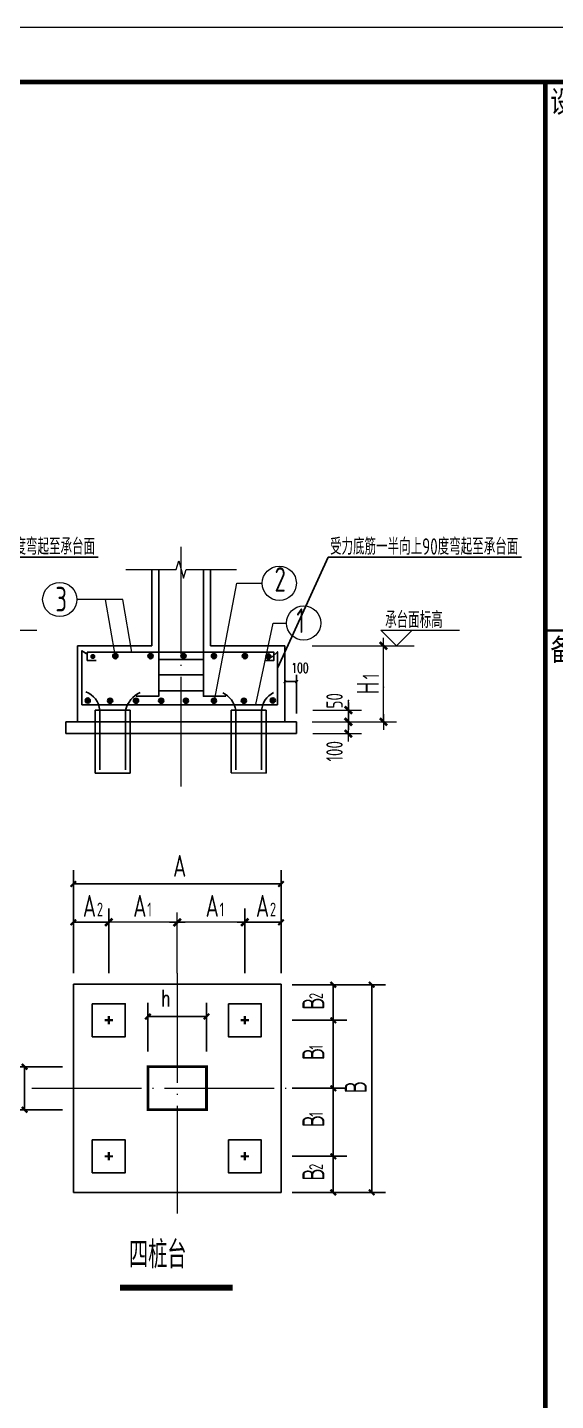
# Model space of a CAD drawing. Extents: x 3968514 to 5230306, y -516551 to -228246.
# Drawn here: x 4457377 to 4467013, y -325199 to -300153 of the extents above; entities that cross this region are included whole.
import ezdxf

# ---------------------------------------------------------------- set-up
doc = ezdxf.new("R2010")
doc.units = 0
doc.header["$LTSCALE"] = 1000
doc.header["$MEASUREMENT"] = 0
doc.linetypes.add('DOTE', pattern=[2.42, 2, -0.2, 0.02, -0.2])
for name, color, linetype in [('3-承台', 7, 'Continuous'), ('COLU', 7, 'Continuous'), ('DIM', 3, 'Continuous'), ('PUB_TEXT', 7, 'Continuous'), ('REIN', 2, 'Continuous'), ('定位标记', 3, 'Continuous')]:
    doc.layers.add(name, color=color, linetype=linetype)
for name, color, linetype, lineweight in [('DOTE', 1, 'DOTE', 9), ('FRAME', 3, 'Continuous', 18), ('PUB_DIM', 3, 'Continuous', 15)]:
    doc.layers.add(name, color=color, linetype=linetype, lineweight=lineweight)
doc.styles.add('DIM_FONT', font='SIMPLEX', dxfattribs={"width": 0.7, "bigfont": 'GBCBIG'})
doc.styles.add('FRAME', font='simhei.ttf', dxfattribs={"width": 0.7})
doc.styles.add('TSSD_REIN', font='Tssdeng.shx', dxfattribs={"width": 0.7, "bigfont": 'hztxt.shx'})
doc.dimstyles.new('_TCH_ARCH&&50', dxfattribs={"dimscale": 0.5, "dimtxt": 350, "dimasz": 100, "dimexe": 250, "dimexo": 300, "dimgap": 100, "dimtad": 1, "dimdec": 0, "dimzin": 0, "dimdsep": 46, "dimtxsty": 'DIM_FONT', "dimblk": 'ARCHTICK', "dimcen": 0.09, "dimclrt": 7, "dimazin": 2, "dimtfac": 1, "dimtdec": 0, "dimtix": 1, "dimtmove": 2, "dimatfit": 3, "dimfxl": 1, "dimtolj": 1, "dimtzin": 0, "dimarcsym": 0})
doc.dimstyles.new('DIMN', dxfattribs={"dimtxt": 300, "dimasz": 100, "dimexe": 250, "dimexo": 300, "dimgap": 150, "dimtad": 1, "dimdec": 0, "dimzin": 0, "dimdsep": 46, "dimtxsty": 'DIM_FONT', "dimblk": 'ARCHTICK', "dimcen": 0.09, "dimclrt": 7, "dimazin": 2, "dimtfac": 1, "dimtdec": 0, "dimtix": 1, "dimtmove": 2, "dimatfit": 3, "dimfxl": 1, "dimtolj": 1, "dimtzin": 0, "dimarcsym": 0})

# ---------------------------------------------------------------- blocks, each defined once
blk = doc.blocks.new('A$C0B803521')
at = {"layer": 'FRAME', "lineweight": 18}
blk.add_line((-15943, 93652), (-100043, 93652), dxfattribs=at)
at = {"layer": 'FRAME', "lineweight": 140}
blk.add_line((-16943, 92652), (-97543, 92652), dxfattribs=at)
at = {"layer": 'FRAME', "lineweight": 70}
blk.add_line((-23943, 92652), (-23943, 35252), dxfattribs=at)
at = {"layer": 'FRAME', "lineweight": 35}
blk.add_line((-23943, 82652), (-16943, 82652), dxfattribs=at)
at = {"layer": 'FRAME', "char_height": 400, "attachment_point": 1, "style": 'FRAME'}
for s, insert, width in [('设计单位', (-23843, 92502), 2368.14), ('备  注', (-23843, 82502), 1758.31)]:
    blk.add_mtext(s, dxfattribs=dict(at, insert=insert, width=width))
blk = doc.blocks.new('_ArchTick')
at = {"color": 0, "linetype": 'ByBlock', "const_width": 0.4}
blk.add_lwpolyline([(-0.5, -0.5), (0.5, 0.5)], dxfattribs=at)
blk = doc.blocks.new('*D160')
at = {"layer": 'Defpoints', "color": 0, "transparency": 16777216}
for p in [(4462074, -312086), (4462074, -312820), (4462288, -312820)]:
    blk.add_point(p, dxfattribs=at)
at = {"layer": 'DIM', "color": 0, "lineweight": -2, "transparency": 16777216}
for p, q in [((4462074, -312670), (4462074, -311961)), ((4462288, -312670), (4462288, -311961)), ((4462288, -312086), (4462074, -312086))]:
    blk.add_line(p, q, dxfattribs=at)
at = {"layer": 'DIM', "color": 0, "lineweight": -2, "transparency": 16777216, "xscale": 50, "yscale": 50, "zscale": 50, "rotation": 180}
blk.add_blockref('_ArchTick', (4462074, -312086), dxfattribs=at)
at = {"layer": 'DIM', "color": 0, "lineweight": -2, "transparency": 16777216, "xscale": 50, "yscale": 50, "zscale": 50}
blk.add_blockref('_ArchTick', (4462288, -312086), dxfattribs=at)
at = {"layer": 'DIM', "color": 7, "transparency": 16777216, "insert": (4462349, -311836), "char_height": 175, "attachment_point": 5, "style": 'DIM_FONT'}
blk.add_mtext('\\A1;100', dxfattribs=at)
blk = doc.blocks.new('_DIMX')
blk.add_line((-150, 0), (150, 0))
at = {"const_width": 50}
blk.add_lwpolyline([(-70, -70), (70, 70)], dxfattribs=at)
blk = doc.blocks.new('*D141')
at = {"layer": 'Defpoints', "color": 0, "transparency": 16777216}
for p in [(4461904, -317615), (4462957, -317615), (4461904, -318263)]:
    blk.add_point(p, dxfattribs=at)
at = {"layer": 'PUB_DIM', "color": 0, "lineweight": -2, "transparency": 16777216}
for p, q in [((4462204, -317615), (4463207, -317615)), ((4462957, -318263), (4462957, -317615)), ((4462204, -318263), (4463207, -318263))]:
    blk.add_line(p, q, dxfattribs=at)
at = {"layer": 'PUB_DIM', "color": 0, "lineweight": -2, "transparency": 16777216, "xscale": 100, "yscale": 100, "zscale": 100}
for p, rotation in [((4462957, -317615), 90), ((4462957, -318263), 270)]:
    blk.add_blockref('_ArchTick', p, dxfattribs=dict(at, rotation=rotation))
blk = doc.blocks.new('*D140')
at = {"layer": 'Defpoints', "color": 0, "transparency": 16777216}
for p in [(4461343, -316476), (4461343, -317703), (4462004, -317703)]:
    blk.add_point(p, dxfattribs=at)
at = {"layer": 'PUB_DIM', "color": 0, "lineweight": -2, "transparency": 16777216}
for p, q in [((4461343, -317403), (4461343, -316226)), ((4462004, -317403), (4462004, -316226)), ((4462004, -316476), (4461343, -316476))]:
    blk.add_line(p, q, dxfattribs=at)
at = {"layer": 'PUB_DIM', "color": 0, "lineweight": -2, "transparency": 16777216, "xscale": 100, "yscale": 100, "zscale": 100, "rotation": 180}
blk.add_blockref('_ArchTick', (4461343, -316476), dxfattribs=at)
at = {"layer": 'PUB_DIM', "color": 0, "lineweight": -2, "transparency": 16777216, "xscale": 100, "yscale": 100, "zscale": 100}
blk.add_blockref('_ArchTick', (4462004, -316476), dxfattribs=at)
blk = doc.blocks.new('*D139')
at = {"layer": 'Defpoints', "color": 0, "transparency": 16777216}
for p in [(4461904, -319503), (4462957, -319503), (4461904, -320744)]:
    blk.add_point(p, dxfattribs=at)
at = {"layer": 'PUB_DIM', "color": 0, "lineweight": -2, "transparency": 16777216}
for p, q in [((4462204, -319503), (4463207, -319503)), ((4462957, -320744), (4462957, -319503)), ((4462204, -320744), (4463207, -320744))]:
    blk.add_line(p, q, dxfattribs=at)
at = {"layer": 'PUB_DIM', "color": 0, "lineweight": -2, "transparency": 16777216, "xscale": 100, "yscale": 100, "zscale": 100}
for p, rotation in [((4462957, -319503), 90), ((4462957, -320744), 270)]:
    blk.add_blockref('_ArchTick', p, dxfattribs=dict(at, rotation=rotation))
blk = doc.blocks.new('*D138')
at = {"layer": 'Defpoints', "color": 0, "transparency": 16777216}
for p in [(4459575, -318195), (4459575, -319134), (4460644, -319134)]:
    blk.add_point(p, dxfattribs=at)
at = {"layer": 'PUB_DIM', "color": 0, "lineweight": -2, "transparency": 16777216}
for p, q in [((4459575, -318834), (4459575, -317945)), ((4460644, -318834), (4460644, -317945)), ((4460644, -318195), (4459575, -318195))]:
    blk.add_line(p, q, dxfattribs=at)
at = {"layer": 'PUB_DIM', "color": 0, "lineweight": -2, "transparency": 16777216, "xscale": 100, "yscale": 100, "zscale": 100, "rotation": 180}
blk.add_blockref('_ArchTick', (4459575, -318195), dxfattribs=at)
at = {"layer": 'PUB_DIM', "color": 0, "lineweight": -2, "transparency": 16777216, "xscale": 100, "yscale": 100, "zscale": 100}
blk.add_blockref('_ArchTick', (4460644, -318195), dxfattribs=at)
at = {"layer": 'PUB_DIM', "color": 7, "transparency": 16777216, "insert": (4459901, -317860), "char_height": 300, "attachment_point": 5, "style": 'DIM_FONT'}
blk.add_mtext('\\A1;h', dxfattribs=at)
blk = doc.blocks.new('*D137')
at = {"layer": 'Defpoints', "color": 0, "transparency": 16777216}
for p in [(4461904, -318263), (4462957, -318263), (4461904, -319503)]:
    blk.add_point(p, dxfattribs=at)
at = {"layer": 'PUB_DIM', "color": 0, "lineweight": -2, "transparency": 16777216}
for p, q in [((4462204, -318263), (4463207, -318263)), ((4462957, -319503), (4462957, -318263)), ((4462204, -319503), (4463207, -319503))]:
    blk.add_line(p, q, dxfattribs=at)
at = {"layer": 'PUB_DIM', "color": 0, "lineweight": -2, "transparency": 16777216, "xscale": 100, "yscale": 100, "zscale": 100}
for p, rotation in [((4462957, -318263), 90), ((4462957, -319503), 270)]:
    blk.add_blockref('_ArchTick', p, dxfattribs=dict(at, rotation=rotation))
blk = doc.blocks.new('*D132')
at = {"layer": 'Defpoints', "color": 0, "transparency": 16777216}
for p in [(4458315, -319111), (4457324, -319895), (4458315, -319895)]:
    blk.add_point(p, dxfattribs=at)
at = {"layer": 'PUB_DIM', "color": 0, "lineweight": -2, "transparency": 16777216}
for p, q in [((4458015, -319111), (4457074, -319111)), ((4457324, -319111), (4457324, -319895)), ((4458015, -319895), (4457074, -319895))]:
    blk.add_line(p, q, dxfattribs=at)
at = {"layer": 'PUB_DIM', "color": 0, "lineweight": -2, "transparency": 16777216, "xscale": 100, "yscale": 100, "zscale": 100}
for p, rotation in [((4457324, -319111), 90), ((4457324, -319895), 270)]:
    blk.add_blockref('_ArchTick', p, dxfattribs=dict(at, rotation=rotation))
at = {"layer": 'PUB_DIM', "color": 7, "transparency": 16777216, "insert": (4457024, -319503), "char_height": 300, "attachment_point": 5, "rotation": 90, "style": 'DIM_FONT'}
blk.add_mtext('\\A1;b ', dxfattribs=at)
blk = doc.blocks.new('*D124')
at = {"layer": 'Defpoints', "color": 0, "transparency": 16777216}
for p in [(4458215, -316476), (4458215, -317703), (4458860, -317703)]:
    blk.add_point(p, dxfattribs=at)
at = {"layer": 'PUB_DIM', "color": 0, "lineweight": -2, "transparency": 16777216}
for p, q in [((4458215, -317403), (4458215, -316226)), ((4458860, -317403), (4458860, -316226)), ((4458860, -316476), (4458215, -316476))]:
    blk.add_line(p, q, dxfattribs=at)
at = {"layer": 'PUB_DIM', "color": 0, "lineweight": -2, "transparency": 16777216, "xscale": 100, "yscale": 100, "zscale": 100, "rotation": 180}
blk.add_blockref('_ArchTick', (4458215, -316476), dxfattribs=at)
at = {"layer": 'PUB_DIM', "color": 0, "lineweight": -2, "transparency": 16777216, "xscale": 100, "yscale": 100, "zscale": 100}
blk.add_blockref('_ArchTick', (4458860, -316476), dxfattribs=at)
blk = doc.blocks.new('*D114')
at = {"layer": 'Defpoints', "color": 0, "transparency": 16777216}
for p in [(4458215, -315776), (4458215, -317603), (4462004, -317603)]:
    blk.add_point(p, dxfattribs=at)
at = {"layer": 'PUB_DIM', "color": 0, "lineweight": -2, "transparency": 16777216}
for p, q in [((4458215, -317303), (4458215, -315526)), ((4462004, -317303), (4462004, -315526)), ((4462004, -315776), (4458215, -315776))]:
    blk.add_line(p, q, dxfattribs=at)
at = {"layer": 'PUB_DIM', "color": 0, "lineweight": -2, "transparency": 16777216, "xscale": 100, "yscale": 100, "zscale": 100, "rotation": 180}
blk.add_blockref('_ArchTick', (4458215, -315776), dxfattribs=at)
at = {"layer": 'PUB_DIM', "color": 0, "lineweight": -2, "transparency": 16777216, "xscale": 100, "yscale": 100, "zscale": 100}
blk.add_blockref('_ArchTick', (4462004, -315776), dxfattribs=at)
at = {"layer": 'PUB_DIM', "color": 7, "transparency": 16777216, "insert": (4460110, -315476), "char_height": 300, "attachment_point": 5, "style": 'DIM_FONT'}
blk.add_mtext('\\A1;  ', dxfattribs=at)
blk = doc.blocks.new('*D107')
at = {"layer": 'Defpoints', "color": 0, "transparency": 16777216}
for p in [(4461904, -320744), (4462957, -320744), (4461904, -321403)]:
    blk.add_point(p, dxfattribs=at)
at = {"layer": 'PUB_DIM', "color": 0, "lineweight": -2, "transparency": 16777216}
for p, q in [((4462204, -320744), (4463207, -320744)), ((4462957, -321403), (4462957, -320744)), ((4462204, -321403), (4463207, -321403))]:
    blk.add_line(p, q, dxfattribs=at)
at = {"layer": 'PUB_DIM', "color": 0, "lineweight": -2, "transparency": 16777216, "xscale": 100, "yscale": 100, "zscale": 100}
for p, rotation in [((4462957, -320744), 90), ((4462957, -321403), 270)]:
    blk.add_blockref('_ArchTick', p, dxfattribs=dict(at, rotation=rotation))
blk = doc.blocks.new('*D106')
at = {"layer": 'Defpoints', "color": 0, "transparency": 16777216}
for p in [(4462065, -317615), (4463658, -317615), (4462065, -321403)]:
    blk.add_point(p, dxfattribs=at)
at = {"layer": 'PUB_DIM', "color": 0, "lineweight": -2, "transparency": 16777216}
for p, q in [((4462365, -317615), (4463908, -317615)), ((4463658, -321403), (4463658, -317615)), ((4462365, -321403), (4463908, -321403))]:
    blk.add_line(p, q, dxfattribs=at)
at = {"layer": 'PUB_DIM', "color": 0, "lineweight": -2, "transparency": 16777216, "xscale": 100, "yscale": 100, "zscale": 100}
for p, rotation in [((4463658, -317615), 90), ((4463658, -321403), 270)]:
    blk.add_blockref('_ArchTick', p, dxfattribs=dict(at, rotation=rotation))

msp = doc.modelspace()

# ---------------------------------------------------------------- hatches: boundary and pattern name
at = {"layer": 'REIN'}
for points in [[(4458933.45393, -311620.53707, 1), (4459027.68108, -311620.53707, 1)], [(4459575.09291, -311620.53707, 1), (4459669.32007, -311620.53707, 1)], [(4460177.09752, -311620.1906, 1), (4460271.32467, -311620.1906, 1)], [(4460732.3875, -311620.53707, 1), (4460826.61465, -311620.53707, 1)], [(4461296.60457, -311620.53707, 1), (4461390.83173, -311620.53707, 1)], [(4458523.11587, -311627.85364, -1), (4458617.34302, -311627.85364, -1)], [(4461726.03365, -311627.59909, 1), (4461820.26081, -311627.59909, 1)], [(4458429.78072, -312430.70524, 1), (4458524.00788, -312430.70524, 1)], [(4458837.6125, -312436.00176, 1), (4458931.83965, -312436.00176, 1)], [(4459310.89165, -312436.00176, 1), (4459405.1188, -312436.00176, 1)], [(4459769.97689, -312436.00176, 1), (4459864.20405, -312436.00176, 1)], [(4460221.7625, -312436.00176, 1), (4460315.98965, -312436.00176, 1)], [(4460732.3875, -312436.00176, 1), (4460826.61465, -312436.00176, 1)], [(4461278.56328, -312436.00176, 1), (4461372.79043, -312436.00176, 1)], [(4461806.72316, -312428.93989, 1), (4461900.95032, -312428.93989, 1)]]:
    msp.add_hatch(color=256, dxfattribs=at).paths.add_polyline_path(points)

# ---------------------------------------------------------------- linework, layer by layer
for p, q in [((4458610.97006, -313752.61073), (4459252.22006, -313752.61073)), ((4461094.27006, -313750.22844), (4461735.52006, -313752.61073))]:
    msp.add_line(p, q)
at = {"color": 3}
for points in [[(4458560.17617, -317962.5418), (4459160.17617, -317962.5418), (4459160.17617, -318562.5418), (4458560.17617, -318562.5418)], [(4461043.47617, -317962.5418), (4461643.47617, -317962.5418), (4461643.47617, -318562.5418), (4461043.47617, -318562.5418)], [(4458560.17617, -320443.9418), (4459160.17617, -320443.9418), (4459160.17617, -321043.9418), (4458560.17617, -321043.9418)], [(4461043.47617, -320443.939), (4461643.47617, -320443.939), (4461643.47617, -321043.939), (4461043.47617, -321043.939)]]:
    msp.add_lwpolyline(points, close=True, dxfattribs=at)
at = {"layer": '3-承台'}
for p, q in [((4459646.72629, -311430.88179), (4459646.72629, -310042.07634)), ((4460715.47629, -311430.88179), (4460715.47629, -310042.07634)), ((4458288.28741, -311430.88179), (4458288.28741, -312820.25679)), ((4458288.28741, -311430.88179), (4459646.72629, -311430.88179)), ((4460715.47629, -311430.88179), (4462073.91517, -311430.88179)), ((4462073.91517, -311430.88179), (4462073.91517, -312820.25679)), ((4458074.53741, -312820.25679), (4458074.53741, -313034.00679)), ((4458074.53741, -312820.25679), (4462287.66517, -312820.25679)), ((4458610.97006, -313034.00679), (4458610.97006, -312606.79703)), ((4458610.97006, -312606.79703), (4459252.22006, -312606.79703)), ((4459252.22006, -313034.00679), (4459252.22006, -312606.79703)), ((4461094.27006, -312606.79703), (4461735.52006, -312606.79703)), ((4461094.27006, -313034.00679), (4461094.27006, -312606.79703)), ((4461735.52006, -313034.00679), (4461735.52006, -312606.79703)), ((4462287.66517, -312820.25679), (4462287.66517, -313034.00679)), ((4458074.53741, -313034.00679), (4462287.66517, -313034.00679)), ((4458610.97006, -313752.61073), (4458610.97006, -313034.00679)), ((4459252.22006, -313752.61073), (4459252.22006, -313034.00679)), ((4461094.27006, -313750.22844), (4461094.27006, -313034.00679)), ((4461735.52006, -313752.61073), (4461735.52006, -313034.00679)), ((4458215.27207, -321403.24187), (4458215.27207, -317603.24187)), ((4458215.27207, -317603.24187), (4462004.09476, -317603.24187)), ((4462004.09476, -321403.24187), (4462004.09476, -317603.24187)), ((4458215.27207, -321403.24187), (4462004.09476, -321403.24187))]:
    msp.add_line(p, q, dxfattribs=at)
at = {"layer": 'COLU'}
for p, q in [((4459575.30842, -319111.36687), (4460644.05842, -319111.36687)), ((4459575.30842, -319111.36687), (4459575.30842, -319895.11687)), ((4460644.05842, -319111.36687), (4460644.05842, -319895.11687)), ((4459575.30842, -319895.11687), (4460644.05842, -319895.11687))]:
    msp.add_line(p, q, dxfattribs=at)
at = {"layer": 'COLU', "color": 2, "lineweight": -3, "const_width": 50}
msp.add_lwpolyline([(4459575.30842, -319111.36687), (4460644.05842, -319111.36687), (4460644.05842, -319895.11687), (4459575.30842, -319895.11687), (4459575.30842, -319111.36687)], dxfattribs=at)
at = {"layer": 'DOTE', "linetype": 'DOTE'}
for p, q in [((4460181.10129, -313998.2464), (4460181.10129, -309628.84529)), ((4460109.68342, -317403.24187), (4460109.68342, -321786.11136)), ((4457458.7704, -319503.24187), (4462543.81253, -319503.24187))]:
    msp.add_line(p, q, dxfattribs=at)
at = {"layer": 'PUB_DIM'}
for p, q in [((4459171.72629, -310042.07634), (4460088.47629, -310042.07634)), ((4460088.47629, -310042.07634), (4460138.35129, -309885.32634)), ((4460138.35129, -309885.32634), (4460223.85129, -310198.82634)), ((4460223.85129, -310198.82634), (4460273.72629, -310042.07634)), ((4460273.72629, -310042.07634), (4461190.47629, -310042.07634)), ((4460787.35095, -312431.35922), (4461196.56522, -310292.06654)), ((4461196.56522, -310292.06654), (4461658.89185, -310292.06654)), ((4459116.60545, -310587.88242), (4458278.69455, -310587.88242)), ((4458983.90136, -311631.11369), (4458802.29254, -310587.88242)), ((4459284.07057, -311549.8668), (4459116.60545, -310587.88242)), ((4461541.97496, -312501.2165), (4461859.46934, -311018.08047)), ((4461859.46934, -311018.08047), (4462104.35278, -311018.08047)), ((4456678.33105, -311147.94015), (4457547.59612, -311147.94015)), ((4464109.10407, -311430.88179), (4463824.10407, -311145.88179)), ((4463824.10407, -311145.88179), (4464394.10407, -311145.88179)), ((4464394.10407, -311145.88179), (4464109.10407, -311430.88179)), ((4464394.10407, -311145.88179), (4465259.34923, -311145.88179)), ((4462572.66517, -311430.88179), (4464109.10407, -311430.88179)), ((4463871.60407, -312819.30679), (4463871.60407, -311430.88179)), ((4464109.10407, -311430.88179), (4464434.988, -311430.88179)), ((4463232.71746, -312427.72401), (4463232.71746, -312426.77401)), ((4463232.71746, -312606.79901), (4463232.71746, -312428.67401)), ((4463232.71746, -312606.79901), (4463232.71746, -312428.67401)), ((4462572.66517, -312820.25679), (4464109.10407, -312820.25679)), ((4462582.37311, -312606.79901), (4463470.21746, -312606.79901)), ((4462582.37311, -312606.79901), (4463470.21746, -312606.79901)), ((4462582.37311, -312820.25451), (4463470.21746, -312820.25451)), ((4462582.37311, -312820.25451), (4463470.21746, -312820.25451)), ((4463232.71746, -312605.84901), (4463232.71746, -312604.89901)), ((4463232.71746, -312820.25451), (4463232.71746, -312606.79901)), ((4463232.71746, -312607.74901), (4463232.71746, -312608.69901)), ((4463232.71746, -312819.30451), (4463232.71746, -312818.35451)), ((4463232.71746, -313034.00451), (4463232.71746, -312820.25451)), ((4463232.71746, -313034.00451), (4463232.71746, -312820.25451)), ((4463232.71746, -312821.20451), (4463232.71746, -312822.15451)), ((4462582.37311, -313034.00451), (4463470.21746, -313034.00451)), ((4463232.71746, -313034.95451), (4463232.71746, -313035.90451)), ((4460109.68342, -317403.24187), (4460109.68642, -316298.53353)), ((4459262.97992, -316476.03353), (4458861.12992, -316476.03353)), ((4460108.73642, -316476.03353), (4459264.87992, -316476.03353)), ((4460938.77992, -316476.03353), (4460110.63642, -316476.03353)), ((4461342.52992, -316476.03353), (4460940.67992, -316476.03353))]:
    msp.add_line(p, q, dxfattribs=at)
at = {"layer": 'PUB_DIM', "const_width": 106.875}
msp.add_lwpolyline([(4459064.63473, -323139.71736), (4461120.40609, -323139.71736)], dxfattribs=at)
at = {"layer": 'PUB_DIM'}
for centre in [(4461971.04701, -310292.06654), (4457966.5394, -310587.88242), (4462416.50794, -311018.08047)]:
    msp.add_circle(centre, 312.15516, dxfattribs=at)
for p in [(4463871.60407, -311430.88179), (4463871.60407, -312184.89956), (4463232.71746, -312428.67401), (4463232.71746, -312606.79901), (4463232.71746, -312820.25451), (4458860.17992, -316476.03353)]:
    msp.add_point(p, dxfattribs=at)
at = {"layer": 'PUB_TEXT'}
for p, q in [((4455139.79299, -309817.76632), (4458669.7595, -309817.76632)), ((4461943.63052, -311830.67704), (4462861.97538, -309817.76632)), ((4462861.97538, -309817.76632), (4466391.94188, -309817.76632))]:
    msp.add_line(p, q, dxfattribs=at)
at = {"layer": 'REIN'}
for points in [[(4459773.74443, -310042.07634), (4459773.74443, -312352.14787), (4459363.34443, -312352.14787)], [(4460588.45815, -310042.07634), (4460588.45815, -312352.14787), (4460998.85815, -312352.14787)], [(4458476.83528, -311589.69774), (4458370.76926, -311523.14402), (4458370.76926, -312506.67203), (4461937.22115, -312506.67203), (4461937.22115, -311539.41942), (4461831.15514, -311645.48543)], [(4458632.14311, -311700.27574), (4458467.98173, -311700.27574), (4458467.98173, -311549.8668), (4461875.2819, -311549.8668), (4461875.2819, -311699.49734), (4461721.3697, -311699.49734)], [(4459773.74443, -311684.42431), (4460588.45815, -311684.42431)], [(4459773.74443, -311962.85064), (4460588.45815, -311962.85064)], [(4459773.74443, -312252.48951), (4460588.45815, -312252.48951)], [(4458696.47006, -313694.38263), (4458696.47006, -312606.79703)], [(4459166.72006, -313694.38263), (4459166.72006, -312606.79703)], [(4461179.77006, -313692.86864), (4461179.77006, -312606.79703)], [(4461650.02006, -313695.92035), (4461650.02006, -312606.79703)]]:
    msp.add_lwpolyline(points, dxfattribs=at)
for points in [[(4458696.47006, -312606.79703, 0.2916164143), (4458442.52189, -312270.70599)], [(4459432.215, -312283.07909, 0.2286951926), (4459166.72006, -312606.79703)], [(4461179.77005, -312606.79697, 0.2399855666), (4460939.5151, -312288.27877)], [(4461866.24979, -312287.04149, 0.2633579499), (4461650.02006, -312606.79703)]]:
    msp.add_lwpolyline(points, format="xyb", dxfattribs=at)
for centre in [(4458980.5675, -311620.53707), (4459622.20649, -311620.53707), (4460224.21109, -311620.1906), (4460779.50108, -311620.53707), (4461343.71815, -311620.53707), (4461773.14723, -311627.59909), (4458884.72608, -312436.00176), (4459358.00523, -312436.00176), (4460779.50108, -312436.00176), (4461325.67685, -312436.00176), (4461853.83674, -312428.93989)]:
    msp.add_circle(centre, 47.11358, dxfattribs=at)
at = {"layer": 'REIN', "color": 1}
for centre in [(4458476.8943, -312430.70524), (4459817.09047, -312436.00176), (4460268.87608, -312436.00176)]:
    msp.add_circle(centre, 47.11358, dxfattribs=at)
at = {"layer": '定位标记', "const_width": 40}
for points in [[(4458784.99139, -318262.54187), (4458935.36297, -318262.54187)], [(4461268.29139, -318262.54187), (4461418.66297, -318262.54187)], [(4458784.99139, -320743.94187), (4458935.36297, -320743.94187)], [(4461268.29139, -320743.94187), (4461418.66297, -320743.94187)]]:
    msp.add_lwpolyline(points, dxfattribs=at)
at = {"layer": '定位标记', "ltscale": 0.1, "const_width": 40}
for points in [[(4458860.17718, -318187.35608), (4458860.17718, -318337.72766)], [(4461343.47718, -318187.35608), (4461343.47718, -318337.72766)], [(4458860.17718, -320668.75608), (4458860.17718, -320819.12766)], [(4461343.47718, -320668.75608), (4461343.47718, -320819.12766)]]:
    msp.add_lwpolyline(points, dxfattribs=at)

# ---------------------------------------------------------------- block references
msp.add_blockref('A$C0B803521', (4490764.12454, -393805.3043))
at = {"layer": 'PUB_DIM', "xscale": 0.9500000001862645, "yscale": 0.9500000001862645, "zscale": 0.9500000001862645}
for p, rotation in [((4463871.60407, -311430.88179), 90), ((4463232.71746, -312606.79901), 90), ((4463232.71746, -312606.79901), 270), ((4463232.71746, -312820.25451), 90), ((4463232.71746, -312820.25451), 270), ((4463871.60407, -312820.25679), 270), ((4463232.71746, -313034.00451), 90), ((4458860.17992, -316476.03353), 180)]:
    msp.add_blockref('_DIMX', p, dxfattribs=dict(at, rotation=rotation))
for p in [(4460109.68642, -316476.03353), (4461343.47992, -316476.03353)]:
    msp.add_blockref('_DIMX', p, dxfattribs=at)

# ---------------------------------------------------------------- texts
at = {"layer": 'PUB_TEXT', "style": 'TSSD_REIN', "width": 0.7}
for s, height, p in [('受力底筋一半向上90度弯起至承台面', 300, (4455175.50955, -309771.11083)), ('受力底筋一半向上90度弯起至承台面', 300, (4462897.69193, -309771.11083)), ('2', 450, (4461885.5614, -310447.33453)), ('3', 450, (4457887.22505, -310807.12523)), ('1', 450, (4462284.39664, -311199.95021)), ('承台面标高', 300, (4463903.2527, -311108.8971)), ('A', 400, (4460034.37389, -315646.68816)), ('A', 400, (4458388.06576, -316376.18511)), ('A', 400, (4459307.22468, -316376.18511)), ('A', 400, (4460628.26594, -316376.18511)), ('A', 400, (4461545.83178, -316376.18511)), ('2', 250, (4458643.21824, -316366.91214)), ('1', 250, (4459562.37715, -316366.91214)), ('1', 250, (4460883.41842, -316366.91214)), ('2', 250, (4461800.98425, -316366.91214)), ('四桩台', 500, (4459229.07668, -322789.8052))]:
    msp.add_text(s, height=height, dxfattribs=at).set_placement(p)
for s, height, p in [('1', 300, (4463792.64257, -312042.89457)), ('50', 300, (4463129.83839, -312577.2665)), ('H', 400, (4463787.25555, -312317.81151)), ('100', 300, (4463129.41176, -313544.06678)), ('2', 250, (4462766.48584, -317877.16767)), ('B', 400, (4462792.97834, -318072.80548)), ('B', 400, (4462792.97834, -318992.32513)), ('1', 250, (4462766.48584, -318796.68732)), ('B', 400, (4463567.78121, -319596.25359)), ('B', 400, (4462792.97834, -320216.59654)), ('1', 250, (4462766.48584, -320020.95873)), ('B', 400, (4462792.97834, -321189.98892)), ('2', 250, (4462766.48584, -320994.35111))]:
    msp.add_text(s, height=height, rotation=90, dxfattribs=at).set_placement(p)

# ---------------------------------------------------------------- dimensions: what is measured, and where the dimension line sits
at = {"layer": 'DIM'}
dim = msp.add_linear_dim(base=(4462073.91517, -312086.32077), p1=(4462287.66517, -312820.25679), p2=(4462073.91517, -312820.25679), text='100', dimstyle='_TCH_ARCH&&50', dxfattribs=at)
dim.commit()
dim.dimension.update_dxf_attribs({"geometry": '*D160', "text_midpoint": (4462349.10395, -311836.32077), "dimtype": 128})
at = {"layer": 'PUB_DIM'}
for p1, p2, distance, text, picture, middle in [((4462004.09719, -317603.24187), (4458215.26919, -317603.24187), -1827.40176, '  ', '*D114', (4460109.68319, -315475.84011)), ((4458860.17992, -317703.24187), (4458215.27242, -317703.24187), -1227.20834, ' ', '*D124', (4458537.72617, -316476.03353)), ((4462004.09092, -317703.24187), (4461343.47992, -317703.24187), -1227.20834, ' ', '*D140', (4461673.78542, -316476.03353)), ((4461904.09476, -318262.53927), (4461904.09476, -317614.63927), -1053.27822, ' ', '*D141', (4462957.37298, -317938.58927)), ((4462065.44476, -321403.24466), (4462065.44476, -317614.64466), -1592.27885, ' ', '*D106', (4463657.72361, -319508.94466)), ((4461904.09476, -319503.23927), (4461904.09476, -318262.53927), -1053.27822, ' ', '*D137', (4462957.37298, -318882.88927)), ((4458315.27207, -319111.36983), (4458315.27207, -319895.11983), -991.11608, 'b ', '*D132', (4457024.15599, -319503.24483)), ((4461904.09476, -320743.93927), (4461904.09476, -319503.23927), -1053.27822, ' ', '*D139', (4462957.37298, -320123.58927)), ((4461904.09476, -321403.23927), (4461904.09476, -320743.93927), -1053.27822, ' ', '*D107', (4462957.37298, -321073.58927))]:
    dim = msp.add_aligned_dim(p1=p1, p2=p2, distance=distance, text=text, dimstyle='DIMN', dxfattribs=at)
    dim.commit()
    dim.dimension.update_dxf_attribs({"geometry": picture, "text_midpoint": middle})
dim = msp.add_linear_dim(base=(4459575.30546, -318195.00517), p1=(4460644.05546, -319133.88657), p2=(4459575.30546, -319133.88657), angle=180, text='h', dimstyle='DIMN', dxfattribs=at)
dim.commit()
dim.dimension.update_dxf_attribs({"geometry": '*D138', "text_midpoint": (4459900.56852, -317859.54824), "dimtype": 129})

doc.saveas('drawing.dxf')
